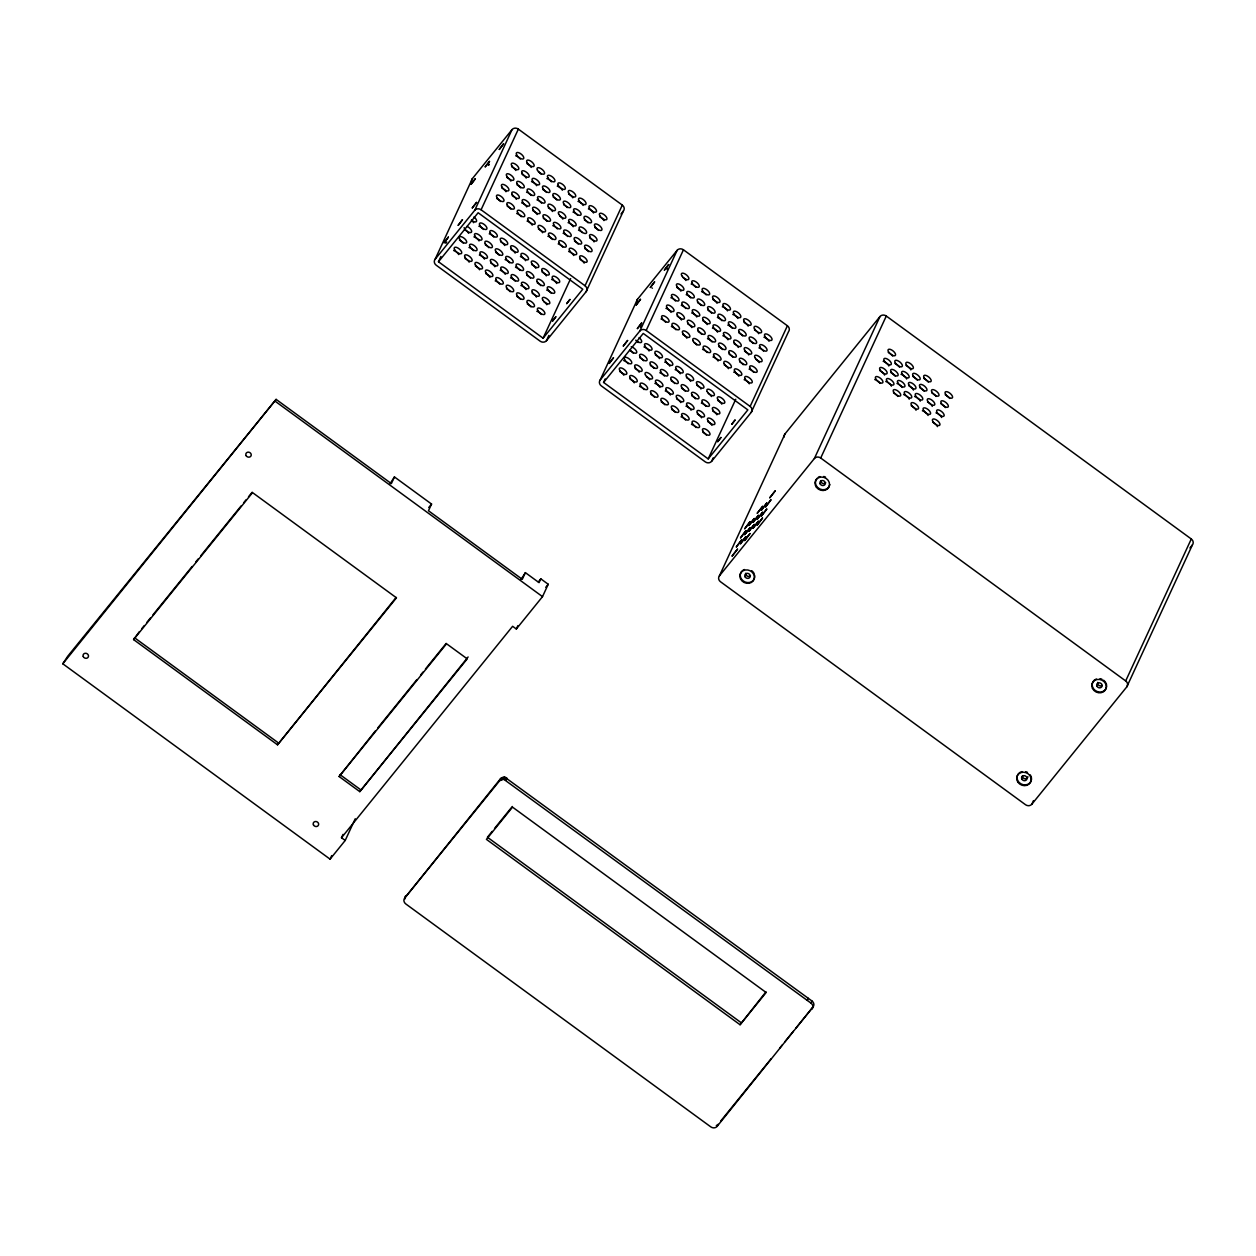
<?xml version="1.0" encoding="UTF-8"?>
<svg xmlns="http://www.w3.org/2000/svg" width="1256" height="1256" viewBox="0 0 1256 1256"><rect width="100%" height="100%" fill="white"/><g stroke="black" fill="none" stroke-linecap="round" stroke-linejoin="round"><path stroke-width="1.5" d="M62.8 663.796L67.761 656.197L276.116 399.377L391.354 483.607L394.431 476.935L431.562 504.064L428.469 510.752L522.292 579.314L525.385 572.642L539.06 582.643L540.818 578.843L548.228 584.26L542.514 596.647L516.326 629.005L512.621 626.289L341.491 837.736L345.212 840.452L330.077 859.151L62.8 663.796L276.116 399.377M133.591 639.602L252.55 492.619L396.472 597.825L277.529 744.808L133.591 639.602L139.369 631.642M435.11 259.286L472.382 178.619L512.024 129.635A4.616 4.113 24.8 0 1 518.351 129.117L622.301 205.089A4.616 4.113 24.8 0 1 623.4 211.024L586.128 291.69L546.47 340.69A4.616 4.113 24.8 0 1 540.159 341.192L436.209 265.22A4.616 4.113 24.8 0 1 435.11 259.286L474.752 210.286L512.024 129.635M438.485 261.75L478.144 212.751L582.753 289.225L543.094 338.209L438.485 261.75L440.919 256.491M474.752 210.286A4.616 4.113 24.8 0 1 481.079 209.783L518.351 129.117M390.082 483.748L394.431 476.935M277.529 744.808L396.127 597.432M339.104 776.522L446.555 643.763L467.232 658.866L359.781 791.641L339.104 776.522L375.403 730.882M543.094 338.209L570.648 278.596M546.47 340.69L548.903 335.43M586.128 291.69A4.616 4.113 24.8 0 0 585.029 285.756L622.301 205.089M359.781 791.641L468.111 656.966M330.077 859.151L331.71 855.619M341.491 837.736L343.045 834.392M345.212 840.452L355.244 818.739M600.211 379.956L637.483 299.305L677.141 250.305A4.616 4.113 24.8 0 1 683.452 249.803L787.402 325.775A4.616 4.113 24.8 0 1 788.501 331.71L751.229 412.361L711.587 461.36A4.616 4.113 24.8 0 1 705.26 461.863L601.31 385.89A4.616 4.113 24.8 0 1 600.211 379.956L639.869 330.972L677.141 250.305M603.587 382.436L643.245 333.437L747.854 409.896L708.196 458.895L603.587 382.436L605.204 378.92M521.02 579.456L525.385 572.642M639.869 330.972A4.616 4.113 24.8 0 1 646.181 330.454L683.452 249.803M516.326 629.005L517.865 625.661M404.715 898.024L500.626 778.579L504.739 777.134L811.957 1000.985A4.616 4.113 24.8 0 1 813.056 1006.92L717.129 1126.365A4.616 4.113 24.8 0 1 710.802 1126.883L405.814 903.959A4.616 4.113 24.8 0 1 404.715 898.024L499.653 780.698L503.766 779.27L810.968 1003.104A4.616 4.113 24.8 0 1 812.082 1009.039M499.653 780.698L500.626 778.579M500.453 779.96L501.427 777.825M501.458 779.458L502.431 777.323M502.588 779.222L503.562 777.087M503.766 779.27L504.739 777.134M504.928 779.599L505.901 777.464M505.964 780.196L506.906 778.045M708.196 458.895L735.749 399.267M711.587 461.36L713.204 457.859M751.229 412.361A4.616 4.113 24.8 0 0 750.13 406.426L787.402 325.775M719.421 575.845L785.016 433.885L879.969 316.559A4.616 4.113 24.8 0 1 886.296 316.041L1191.285 538.981A4.616 4.113 24.8 0 1 1192.399 544.916L1126.789 686.875L1031.851 804.201A4.616 4.113 24.8 0 1 1025.524 804.719L720.536 581.779A4.616 4.113 24.8 0 1 719.421 575.845L814.375 458.519L879.969 316.559M814.375 458.519A4.616 4.113 24.8 0 1 820.702 458.016L886.296 316.041M740.067 1024.739L766.144 992.507L512.527 807.137L486.433 839.369L740.067 1024.739L765.94 991.848M717.129 1126.365L718.118 1124.246M807.263 1000.388L808.252 998.269M810.968 1003.104L811.957 1000.985M1031.851 804.201L1033.484 800.653M1126.789 686.875A4.616 4.113 24.8 0 0 1125.69 680.94L1191.285 538.981M445.849 243.303L446.712 241.953M652.084 288.064L652.413 288.189M666.983 269.569L667.768 268.423M640.513 327.219L641.376 326.089M488.976 164.473L488.411 165.243L489.306 164.206M141.818 628.612L144.283 625.582M146.732 622.552L150.406 618.015M152.855 614.985L192.105 566.487M195.779 561.934L198.228 558.904M200.693 555.874L241.152 505.87M243.601 502.84L246.066 499.81M248.515 496.779L252.189 492.226M620.998 213.991L623.4 211.024M428.736 507.55L431.562 504.064M377.836 727.852L416.914 679.575M420.572 675.053L423.021 672.038M425.454 669.024L446.21 643.37M538.353 581.889L540.818 578.843M545.779 587.306L548.228 584.26M492.164 831.378L487.422 837.25L741.04 1022.604M494.534 828.458L512.322 806.478M720.583 1121.2L771.137 1058.73M779.772 1048.053L782.237 1045.008M784.702 1041.962L793.337 1031.302M795.802 1028.256L813.056 1006.92M1189.934 547.961L1192.399 544.916M481.079 209.783L585.029 285.756M646.181 330.454L750.13 406.426M820.702 458.016L1125.69 680.94M275.237 401.276L542.514 596.647M339.984 774.622L360.66 789.741M134.471 637.703L278.392 742.908M467.075 226.394A4.616 2.041 39 0 1 471.581 230.916A4.616 2.041 39 0 1 468.629 232.14A4.616 2.041 39 0 1 464.123 227.619M473.983 216.974A4.616 2.041 39 0 1 476.416 221.496A4.616 2.041 39 0 1 471.597 220.302M453.636 250.525A4.616 2.041 39 0 1 458.77 254.576M464.971 258.453A4.616 2.041 39 0 1 469.163 262.174M475.365 266.036A4.616 2.041 39 0 1 479.557 269.773M485.758 273.651A4.616 2.041 39 0 1 489.95 277.372M495.209 280.904A4.616 2.041 39 0 1 499.778 284.107M506.545 288.833A4.616 2.041 39 0 1 510.171 291.706M516.86 296.463A4.616 2.041 39 0 1 520.486 299.336M527.316 304.015A4.616 2.041 39 0 1 530.943 306.888M536.799 311.3A4.616 2.041 39 0 1 541.352 314.487M459.508 240.226A4.616 2.041 39 0 1 463.134 243.083M468.975 247.495A4.616 2.041 39 0 1 473.528 250.682M479.368 255.078A4.616 2.041 39 0 1 484.486 259.129M490.688 263.022A4.616 2.041 39 0 1 494.88 266.743M500.155 270.276A4.616 2.041 39 0 1 501.097 270.605M502.086 271.139A4.616 2.041 39 0 1 505.273 274.326M510.548 277.874A4.616 2.041 39 0 1 515.117 281.077M520.863 285.505A4.616 2.041 39 0 1 524.663 287.844M525.432 288.707A4.616 2.041 39 0 1 525.981 289.555M532.261 293.386A4.616 2.041 39 0 1 535.119 295.396M535.888 296.259A4.616 2.041 39 0 1 536.438 297.107M543.66 301.519A4.616 2.041 39 0 1 546.847 304.721M464.469 229.613A4.616 2.041 39 0 1 467.326 231.622M468.08 232.486A4.616 2.041 39 0 1 468.645 233.333M473.92 236.882A4.616 2.041 39 0 1 479.038 240.932M485.256 244.81A4.616 2.041 39 0 1 488.867 247.683M495.633 252.425A4.616 2.041 39 0 1 499.26 255.282M505.1 259.678A4.616 2.041 39 0 1 509.669 262.865M515.494 267.277A4.616 2.041 39 0 1 520.062 270.464M526.751 275.237A4.616 2.041 39 0 1 530.377 278.11M537.207 282.788A4.616 2.041 39 0 1 540.834 285.646M546.674 290.073A4.616 2.041 39 0 1 551.243 293.26M551.604 279.444A4.616 2.041 39 0 1 556.738 283.495M542.137 272.159A4.616 2.041 39 0 1 545.01 274.169M545.763 275.017A4.616 2.041 39 0 1 546.329 275.88M531.68 264.608A4.616 2.041 39 0 1 535.872 268.329M520.424 256.648A4.616 2.041 39 0 1 521.366 256.978M522.355 257.496A4.616 2.041 39 0 1 525.558 260.699M510.972 249.379A4.616 2.041 39 0 1 515.164 253.1M500.579 241.796A4.616 2.041 39 0 1 504.755 245.517M478.85 226.253A4.616 2.041 39 0 1 479.792 226.582M480.781 227.116A4.616 2.041 39 0 1 483.419 229.456M489.243 233.851A4.616 2.041 39 0 1 493.812 237.054M471.361 220.192A4.616 2.041 39 0 1 473.59 222.704M496.842 198.636A4.616 2.041 39 0 1 500.469 201.494M507.236 206.235A4.616 2.041 39 0 1 510.862 209.093M516.687 213.489A4.616 2.041 39 0 1 521.256 216.691M527.08 221.103A4.616 2.041 39 0 1 532.199 225.154M538.416 229.016A4.616 2.041 39 0 1 542.592 232.737M547.867 236.285A4.616 2.041 39 0 1 548.809 236.615M549.798 237.149A4.616 2.041 39 0 1 552.436 239.488M558.182 243.915A4.616 2.041 39 0 1 562.751 247.118M568.638 251.467A4.616 2.041 39 0 1 573.772 255.518M579.989 259.411A4.616 2.041 39 0 1 584.181 263.132M584.919 248.782A4.616 2.041 39 0 1 588.546 251.64M589.88 238.185A4.616 2.041 39 0 1 592.738 240.179M593.491 241.042A4.616 2.041 39 0 1 594.057 241.906M578.529 230.241A4.616 2.041 39 0 1 582.329 232.58M574.51 241.168A4.616 2.041 39 0 1 578.137 244.041M563.112 233.286A4.616 2.041 39 0 1 567.681 236.489M568.073 222.689A4.616 2.041 39 0 1 568.999 223.019M570.004 223.552A4.616 2.041 39 0 1 573.191 226.739M573.003 212.06A4.616 2.041 39 0 1 577.572 215.263M584.401 219.941A4.616 2.041 39 0 1 588.028 222.799M594.81 227.556A4.616 2.041 39 0 1 598.437 230.413M599.771 216.88A4.616 2.041 39 0 1 602.645 218.889M603.398 219.753A4.616 2.041 39 0 1 603.963 220.601M588.42 208.951A4.616 2.041 39 0 1 593.554 213.002M577.964 201.4A4.616 2.041 39 0 1 581.779 203.739M582.533 204.587A4.616 2.041 39 0 1 583.098 205.45M568.591 194.099A4.616 2.041 39 0 1 572.783 197.82M563.63 204.759A4.616 2.041 39 0 1 567.257 207.617M559.689 215.906A4.616 2.041 39 0 1 562.876 219.109M552.797 225.656A4.616 2.041 39 0 1 557.366 228.859M543.346 218.387A4.616 2.041 39 0 1 546.972 221.26M548.291 207.79A4.616 2.041 39 0 1 552.483 211.51M553.237 197.161A4.616 2.041 39 0 1 556.863 200.018M542.827 189.578A4.616 2.041 39 0 1 546.454 192.435M536.956 199.877A4.616 2.041 39 0 1 541.524 203.064M532.952 210.804A4.616 2.041 39 0 1 537.144 214.525M521.617 202.86A4.616 2.041 39 0 1 526.751 206.926M512.165 195.606A4.616 2.041 39 0 1 515.038 197.6M515.792 198.464A4.616 2.041 39 0 1 516.357 199.327M501.772 188.008A4.616 2.041 39 0 1 505.964 191.728M506.718 177.394A4.616 2.041 39 0 1 508.696 178.603M509.591 179.404A4.616 2.041 39 0 1 510.909 181.115M517.111 184.993A4.616 2.041 39 0 1 520.738 187.866M526.562 192.262A4.616 2.041 39 0 1 527.504 192.592M528.493 193.126A4.616 2.041 39 0 1 531.131 195.465M511.663 166.765A4.616 2.041 39 0 1 515.839 170.486M522.056 174.364A4.616 2.041 39 0 1 526.233 178.085M531.508 181.633A4.616 2.041 39 0 1 536.626 185.684M515.682 155.775A4.616 2.041 39 0 1 520.251 158.978M527.018 163.704A4.616 2.041 39 0 1 531.194 167.425M538.4 171.821A4.616 2.041 39 0 1 541.038 174.16M546.862 178.572A4.616 2.041 39 0 1 551.431 181.775M557.256 186.171A4.616 2.041 39 0 1 562.39 190.221M471.628 181.696A4.616 4.113 24.8 0 1 472.382 178.619M631.234 346.735A4.616 2.041 39 0 1 636.195 350.518A4.616 2.041 39 0 1 635.238 353.234A4.616 2.041 39 0 1 630.12 349.953M639.084 337.644A4.616 2.041 39 0 1 641.329 342.37A4.616 2.041 39 0 1 635.803 340.172M619.679 371.525A4.616 2.041 39 0 1 623.871 375.246M630.072 379.124A4.616 2.041 39 0 1 634.264 382.844M639.524 386.393A4.616 2.041 39 0 1 644.092 389.58M650.859 394.321A4.616 2.041 39 0 1 654.486 397.194M661.253 401.92A4.616 2.041 39 0 1 664.879 404.777M671.646 409.519A4.616 2.041 39 0 1 675.273 412.376M681.035 416.819A4.616 2.041 39 0 1 685.588 420.006M691.491 424.371A4.616 2.041 39 0 1 696.044 427.558M702.842 432.3A4.616 2.041 39 0 1 706.453 435.173M623.683 360.566A4.616 2.041 39 0 1 628.236 363.753M635.018 368.495A4.616 2.041 39 0 1 639.194 372.216M646.4 376.612A4.616 2.041 39 0 1 649.587 379.814M654.863 383.363A4.616 2.041 39 0 1 659.981 387.413M665.256 390.961A4.616 2.041 39 0 1 670.374 395.012M676.591 398.89A4.616 2.041 39 0 1 679.465 400.884M680.218 401.747A4.616 2.041 39 0 1 680.768 402.611M685.964 406.19A4.616 2.041 39 0 1 689.78 408.53M690.533 409.377A4.616 2.041 39 0 1 691.083 410.241M697.363 414.072A4.616 2.041 39 0 1 701.539 417.793M707.772 421.671A4.616 2.041 39 0 1 711.964 425.392M629.57 350.298A4.616 2.041 39 0 1 630.559 350.817M631.533 351.507A4.616 2.041 39 0 1 633.181 353.156M639.963 357.897A4.616 2.041 39 0 1 643.59 360.755M650.357 365.496A4.616 2.041 39 0 1 653.984 368.353M659.808 372.765A4.616 2.041 39 0 1 664.361 375.952M671.144 380.678A4.616 2.041 39 0 1 674.77 383.551M681.537 388.277A4.616 2.041 39 0 1 685.164 391.15M691.852 395.907A4.616 2.041 39 0 1 695.479 398.78M701.366 403.129A4.616 2.041 39 0 1 705.935 406.332M712.717 411.073A4.616 2.041 39 0 1 716.909 414.794M717.647 400.444A4.616 2.041 39 0 1 721.839 404.165M708.243 393.364A4.616 2.041 39 0 1 711.43 396.551M696.782 385.278A4.616 2.041 39 0 1 699.655 387.288M700.408 388.151A4.616 2.041 39 0 1 700.974 389.015M686.467 377.648A4.616 2.041 39 0 1 689.34 379.657M690.094 380.521A4.616 2.041 39 0 1 690.659 381.369M675.131 369.719A4.616 2.041 39 0 1 680.265 373.77M664.738 362.136A4.616 2.041 39 0 1 665.68 362.466M666.669 362.984A4.616 2.041 39 0 1 669.872 366.187M643.951 346.939A4.616 2.041 39 0 1 649.085 350.989M655.287 354.851A4.616 2.041 39 0 1 659.479 358.588M636.478 340.878A4.616 2.041 39 0 1 638.126 342.527M661.001 318.977A4.616 2.041 39 0 1 665.57 322.18M671.395 326.576A4.616 2.041 39 0 1 675.964 329.763M682.73 334.504A4.616 2.041 39 0 1 686.906 338.225M694.113 342.637A4.616 2.041 39 0 1 696.75 344.976M702.575 349.372A4.616 2.041 39 0 1 707.144 352.559M712.968 356.971A4.616 2.041 39 0 1 718.102 361.022M724.225 364.931A4.616 2.041 39 0 1 728.417 368.652M733.74 372.153A4.616 2.041 39 0 1 734.682 372.483M735.671 373.001A4.616 2.041 39 0 1 738.873 376.203M744.149 379.752A4.616 2.041 39 0 1 749.283 383.802M749.094 369.123A4.616 2.041 39 0 1 753.647 372.326M755.971 359.373A4.616 2.041 39 0 1 759.158 362.576M744.557 351.24A4.616 2.041 39 0 1 747.43 353.25M748.184 354.114A4.616 2.041 39 0 1 748.749 354.961M739.611 361.854A4.616 2.041 39 0 1 743.238 364.711M729.155 354.302A4.616 2.041 39 0 1 732.782 357.159M734.116 343.704A4.616 2.041 39 0 1 736.974 345.698M737.727 346.562A4.616 2.041 39 0 1 738.293 347.425M739.046 333.06A4.616 2.041 39 0 1 742.673 335.933M749.502 340.611A4.616 2.041 39 0 1 753.129 343.485M758.969 347.896A4.616 2.041 39 0 1 763.538 351.083M763.931 337.236A4.616 2.041 39 0 1 769.065 341.287M754.464 329.951A4.616 2.041 39 0 1 757.337 331.961M758.09 332.809A4.616 2.041 39 0 1 758.655 333.672M744.007 322.399A4.616 2.041 39 0 1 748.199 326.12M732.75 314.44A4.616 2.041 39 0 1 737.884 318.49M727.789 325.1A4.616 2.041 39 0 1 732.358 328.303M722.859 335.729A4.616 2.041 39 0 1 727.978 339.779M718.84 346.672A4.616 2.041 39 0 1 722.467 349.529M707.505 338.743A4.616 2.041 39 0 1 712.074 341.93M712.466 328.13A4.616 2.041 39 0 1 713.392 328.46M714.397 328.994A4.616 2.041 39 0 1 717.584 332.181M717.396 317.501A4.616 2.041 39 0 1 721.965 320.704M707.944 310.248A4.616 2.041 39 0 1 711.555 313.105M702.999 320.877A4.616 2.041 39 0 1 707.191 324.598M698.053 331.474A4.616 2.041 39 0 1 701.68 334.347M687.66 323.875A4.616 2.041 39 0 1 691.852 327.596M677.267 316.276A4.616 2.041 39 0 1 678.256 316.795M679.245 317.485A4.616 2.041 39 0 1 681.459 319.997M665.931 308.348A4.616 2.041 39 0 1 671.065 312.399M670.877 297.751A4.616 2.041 39 0 1 671.819 298.08M672.808 298.598A4.616 2.041 39 0 1 675.445 300.938M681.27 305.349A4.616 2.041 39 0 1 685.839 308.536M691.663 312.948A4.616 2.041 39 0 1 696.797 316.999M676.764 287.451A4.616 2.041 39 0 1 680.94 291.172M686.216 294.72A4.616 2.041 39 0 1 690.769 297.908M697.551 302.649A4.616 2.041 39 0 1 701.178 305.506M682.715 277.309A4.616 2.041 39 0 1 685.902 280.512M691.177 284.044A4.616 2.041 39 0 1 692.119 284.374M693.108 284.908A4.616 2.041 39 0 1 695.745 287.247M701.57 291.643A4.616 2.041 39 0 1 706.139 294.846M712.906 299.587A4.616 2.041 39 0 1 717.082 303.308M722.357 306.841A4.616 2.041 39 0 1 723.299 307.171M724.288 307.704A4.616 2.041 39 0 1 726.172 309.18M726.926 310.044A4.616 2.041 39 0 1 727.491 310.891M636.729 302.366A4.616 4.113 24.8 0 1 637.483 299.305M784.262 436.962A4.616 4.113 24.8 0 1 785.016 433.885M912.908 376.565A4.616 2.041 39 0 1 917.257 380.144M906.11 365.496A4.616 2.041 39 0 1 910.851 369.908M888.29 352.481A4.616 2.041 39 0 1 892.623 356.045M883.172 361.32A4.616 2.041 39 0 1 888.824 365.983M895.088 363.549A4.616 2.041 39 0 1 899.437 367.113M945.313 394.902A4.616 2.041 39 0 1 949.646 398.466M923.929 378.527A4.616 2.041 39 0 1 928.263 382.107M919.722 387.633A4.616 2.041 39 0 1 924.055 391.213M931.732 392.861A4.616 2.041 39 0 1 936.081 396.441M941.089 404.008A4.616 2.041 39 0 1 945.438 407.588M927.525 401.983A4.616 2.041 39 0 1 932.282 406.379M908.7 385.671A4.616 2.041 39 0 1 913.457 390.082M900.992 374.351A4.616 2.041 39 0 1 906.644 379.014M890.881 372.655A4.616 2.041 39 0 1 895.23 376.235M935.971 412.847A4.616 2.041 39 0 1 941.639 417.51M932.674 422.22A4.616 2.041 39 0 1 937.431 426.632M922.406 410.822A4.616 2.041 39 0 1 928.074 415.485M914.603 396.488A4.616 2.041 39 0 1 920.255 401.151M896.957 383.488A4.616 2.041 39 0 1 902.138 387.476M879.875 370.693A4.616 2.041 39 0 1 884.617 375.089M885.763 381.494A4.616 2.041 39 0 1 891.415 386.157M874.757 379.548A4.616 2.041 39 0 1 880.001 383.378M893.471 392.83A4.616 2.041 39 0 1 897.82 396.409M903.582 394.525A4.616 2.041 39 0 1 909.234 399.188M911.291 405.861A4.616 2.041 39 0 1 916.048 410.257M825.742 482.759A2.779 2.465 24.8 0 1 820.796 480.687M750.429 575.798A2.779 2.465 24.8 0 1 745.719 573.27M1102.046 685.509A2.779 2.465 24.8 0 1 1097.744 682.369M1027.879 776.71A2.779 2.465 24.8 0 1 1024.927 778.767A2.779 2.465 24.8 0 1 1022.463 775.831M1103.584 680.187A7.395 6.594 24.8 0 1 1104.542 690.517A7.395 6.594 24.8 0 1 1093.458 688.696A7.395 6.594 24.8 0 1 1096.362 678.994M1100.068 678.695A7.395 6.594 24.8 0 1 1101.905 679.229M1030.328 774.921A7.395 6.594 24.8 0 1 1027.785 784.341A7.395 6.594 24.8 0 1 1017.643 780.353A7.395 6.594 24.8 0 1 1021.944 771.624M1025.697 771.702A7.395 6.594 24.8 0 1 1027.502 772.409M754.652 575.295A7.395 6.594 24.8 0 1 749.377 582.501A7.395 6.594 24.8 0 1 740.679 577.603A7.395 6.594 24.8 0 1 744.447 569.533M751.685 570.711A7.395 6.594 24.8 0 1 754.087 573.568M829.808 484.596A7.395 6.594 24.8 0 1 819.76 488.961A7.395 6.594 24.8 0 1 816.95 478.41M818.3 477.296A7.395 6.594 24.8 0 1 819.964 476.574M823.685 476.479A7.395 6.594 24.8 0 1 825.506 477.107M717.317 1124.984A4.616 4.113 24.8 0 1 716.312 1125.486M404.934 898.966A4.616 4.113 24.8 0 1 405.688 895.889M458.205 225.295L462.444 219.721L458.205 225.295M623.306 345.981L627.592 340.502L623.306 345.981M444.122 242.706L448.361 237.133L444.122 242.706M471.126 184.239L475.365 178.682L471.126 184.239M472.287 207.884L476.574 202.42L472.287 207.884M499.291 149.433L503.546 143.859L499.291 149.433M552.624 320.986L555.811 316.81L552.624 320.986M566.707 303.575L569.926 299.478L566.707 303.575M609.223 363.377L613.462 357.803L609.223 363.377M636.227 304.925L640.481 299.352L636.227 304.925M637.389 328.57L641.643 322.996L637.389 328.57M664.408 270.103L668.647 264.545L664.408 270.103M717.726 441.657L720.913 437.481L717.726 441.657M731.808 424.261L734.995 420.085L731.808 424.261M732.138 556L737.492 549.186L732.138 556M736.361 546.894L741.652 539.939L736.361 546.894M740.569 537.788L745.876 530.817L740.569 537.788M744.777 528.682L750.083 521.711L744.777 528.682M740.506 543.722L745.813 536.752L740.506 543.722M744.714 534.601L750.067 527.771L744.714 534.601M748.921 525.495L754.228 518.54L748.921 525.495M744.667 540.535L749.973 533.565L744.667 540.535M753.082 522.308L758.389 515.352L753.082 522.308M757.29 513.202L762.643 506.372L757.29 513.202M753.035 528.242L758.341 521.287L753.035 528.242M757.242 519.136L762.596 512.307L757.242 519.136M761.45 510.03L766.757 503.059L761.45 510.03M757.18 525.055L762.486 518.1L757.18 525.055M761.403 515.949L766.757 509.12L761.403 515.949M765.611 506.843L770.917 499.872L765.611 506.843M769.818 497.737L775.172 490.908L769.818 497.737M485.224 166.797L489.495 161.396L485.224 166.797M650.341 287.467L654.564 281.941L650.341 287.467M748.921 531.319L754.212 524.474L748.921 531.319M83.257 656.574A2.779 2.465 24.8 0 0 87.936 657.5A2.779 2.465 24.8 0 0 86.115 653.324A2.779 2.465 24.8 0 0 83.257 656.574M246.207 455.787A2.779 2.465 24.8 0 0 250.917 456.069A2.779 2.465 24.8 0 0 248.484 452.144A2.779 2.465 24.8 0 0 246.207 455.787M313.451 824.894A2.779 2.465 24.8 0 0 318.161 825.647A2.779 2.465 24.8 0 0 316.167 821.534A2.779 2.465 24.8 0 0 313.451 824.894M506.027 258.799A4.616 2.041 39 0 0 512.621 262.849A4.616 2.041 39 0 0 509.638 257.307A4.616 2.041 39 0 0 506.027 258.799M516.42 266.398A4.616 2.041 39 0 0 523.014 270.448A4.616 2.041 39 0 0 520.031 264.906A4.616 2.041 39 0 0 516.42 266.398M526.735 274.028A4.616 2.041 39 0 0 533.329 278.078A4.616 2.041 39 0 0 530.346 272.536A4.616 2.041 39 0 0 526.735 274.028M495.633 251.216A4.616 2.041 39 0 0 502.227 255.266A4.616 2.041 39 0 0 499.244 249.724A4.616 2.041 39 0 0 495.633 251.216M485.24 243.601A4.616 2.041 39 0 0 491.834 247.652A4.616 2.041 39 0 0 488.851 242.11A4.616 2.041 39 0 0 485.24 243.601M474.846 236.018A4.616 2.041 39 0 0 481.44 240.053A4.616 2.041 39 0 0 478.458 234.511A4.616 2.041 39 0 0 474.846 236.018M537.191 281.579A4.616 2.041 39 0 0 543.785 285.63A4.616 2.041 39 0 0 540.802 280.088A4.616 2.041 39 0 0 537.191 281.579M547.6 289.194A4.616 2.041 39 0 0 554.194 293.245A4.616 2.041 39 0 0 551.211 287.702A4.616 2.041 39 0 0 547.6 289.194M510.957 248.17A4.616 2.041 39 0 0 517.55 252.221A4.616 2.041 39 0 0 514.583 246.678A4.616 2.041 39 0 0 510.957 248.17M521.35 255.769A4.616 2.041 39 0 0 527.96 259.819A4.616 2.041 39 0 0 524.977 254.277A4.616 2.041 39 0 0 521.35 255.769M531.665 263.399A4.616 2.041 39 0 0 538.275 267.45A4.616 2.041 39 0 0 535.292 261.907A4.616 2.041 39 0 0 531.665 263.399M500.563 240.587A4.616 2.041 39 0 0 507.157 244.637A4.616 2.041 39 0 0 504.174 239.095A4.616 2.041 39 0 0 500.563 240.587M490.17 232.972A4.616 2.041 39 0 0 496.764 237.023A4.616 2.041 39 0 0 493.781 231.481A4.616 2.041 39 0 0 490.17 232.972M479.776 225.374A4.616 2.041 39 0 0 486.37 229.424A4.616 2.041 39 0 0 483.387 223.882A4.616 2.041 39 0 0 479.776 225.374M542.121 270.951A4.616 2.041 39 0 0 548.731 275.001A4.616 2.041 39 0 0 545.748 269.459A4.616 2.041 39 0 0 542.121 270.951M552.546 278.565A4.616 2.041 39 0 0 559.14 282.616A4.616 2.041 39 0 0 556.157 277.074A4.616 2.041 39 0 0 552.546 278.565M496.136 280.041A4.616 2.041 39 0 0 502.745 284.076A4.616 2.041 39 0 0 499.762 278.534A4.616 2.041 39 0 0 496.136 280.041M506.545 287.624A4.616 2.041 39 0 0 513.139 291.675A4.616 2.041 39 0 0 510.156 286.132A4.616 2.041 39 0 0 506.545 287.624M516.86 295.27A4.616 2.041 39 0 0 523.454 299.321A4.616 2.041 39 0 0 520.471 293.778A4.616 2.041 39 0 0 516.86 295.27M485.742 272.442A4.616 2.041 39 0 0 492.336 276.493A4.616 2.041 39 0 0 489.353 270.951A4.616 2.041 39 0 0 485.742 272.442M475.349 264.843A4.616 2.041 39 0 0 481.959 268.894A4.616 2.041 39 0 0 478.976 263.352A4.616 2.041 39 0 0 475.349 264.843M464.955 257.245A4.616 2.041 39 0 0 471.55 261.295A4.616 2.041 39 0 0 468.582 255.753A4.616 2.041 39 0 0 464.955 257.245M454.562 249.646A4.616 2.041 39 0 0 461.156 253.696A4.616 2.041 39 0 0 458.173 248.154A4.616 2.041 39 0 0 454.562 249.646M527.316 302.806A4.616 2.041 39 0 0 533.91 306.856A4.616 2.041 39 0 0 530.927 301.314A4.616 2.041 39 0 0 527.316 302.806M537.725 310.42A4.616 2.041 39 0 0 544.319 314.471A4.616 2.041 39 0 0 541.336 308.929A4.616 2.041 39 0 0 537.725 310.42M501.081 269.396A4.616 2.041 39 0 0 507.675 273.447A4.616 2.041 39 0 0 504.692 267.905A4.616 2.041 39 0 0 501.081 269.396M511.475 276.995A4.616 2.041 39 0 0 518.069 281.046A4.616 2.041 39 0 0 515.086 275.504A4.616 2.041 39 0 0 511.475 276.995M521.79 284.641A4.616 2.041 39 0 0 528.384 288.692A4.616 2.041 39 0 0 525.4 283.149A4.616 2.041 39 0 0 521.79 284.641M490.688 261.813A4.616 2.041 39 0 0 497.282 265.864A4.616 2.041 39 0 0 494.299 260.322A4.616 2.041 39 0 0 490.688 261.813M480.294 254.214A4.616 2.041 39 0 0 486.888 258.265A4.616 2.041 39 0 0 483.905 252.723A4.616 2.041 39 0 0 480.294 254.214M469.901 246.616A4.616 2.041 39 0 0 476.495 250.666A4.616 2.041 39 0 0 473.512 245.124A4.616 2.041 39 0 0 469.901 246.616M459.508 239.017A4.616 2.041 39 0 0 466.102 243.067A4.616 2.041 39 0 0 463.119 237.525A4.616 2.041 39 0 0 459.508 239.017M532.246 292.177A4.616 2.041 39 0 0 538.84 296.228A4.616 2.041 39 0 0 535.857 290.686A4.616 2.041 39 0 0 532.246 292.177M542.655 299.791A4.616 2.041 39 0 0 549.249 303.842A4.616 2.041 39 0 0 546.266 298.3A4.616 2.041 39 0 0 542.655 299.791M548.291 206.581A4.616 2.041 39 0 0 554.885 210.631A4.616 2.041 39 0 0 551.902 205.089A4.616 2.041 39 0 0 548.291 206.581M558.685 214.179A4.616 2.041 39 0 0 565.279 218.23A4.616 2.041 39 0 0 562.295 212.688A4.616 2.041 39 0 0 558.685 214.179M568.999 221.81A4.616 2.041 39 0 0 575.593 225.86A4.616 2.041 39 0 0 572.61 220.318A4.616 2.041 39 0 0 568.999 221.81M537.882 198.998A4.616 2.041 39 0 0 544.476 203.048A4.616 2.041 39 0 0 541.493 197.506A4.616 2.041 39 0 0 537.882 198.998M527.489 191.383A4.616 2.041 39 0 0 534.098 195.434A4.616 2.041 39 0 0 531.115 189.892A4.616 2.041 39 0 0 527.489 191.383M517.095 183.8A4.616 2.041 39 0 0 523.705 187.835A4.616 2.041 39 0 0 520.722 182.293A4.616 2.041 39 0 0 517.095 183.8M506.702 176.201A4.616 2.041 39 0 0 513.296 180.252A4.616 2.041 39 0 0 510.329 174.694A4.616 2.041 39 0 0 506.702 176.201M579.456 229.361A4.616 2.041 39 0 0 586.05 233.412A4.616 2.041 39 0 0 583.067 227.87A4.616 2.041 39 0 0 579.456 229.361M589.865 236.976A4.616 2.041 39 0 0 596.459 241.026A4.616 2.041 39 0 0 593.476 235.484A4.616 2.041 39 0 0 589.865 236.976M553.221 195.952A4.616 2.041 39 0 0 559.815 200.002A4.616 2.041 39 0 0 556.832 194.46A4.616 2.041 39 0 0 553.221 195.952M563.614 203.551A4.616 2.041 39 0 0 570.208 207.601A4.616 2.041 39 0 0 567.225 202.059A4.616 2.041 39 0 0 563.614 203.551M573.929 211.181A4.616 2.041 39 0 0 580.523 215.231A4.616 2.041 39 0 0 577.54 209.689A4.616 2.041 39 0 0 573.929 211.181M542.827 188.369A4.616 2.041 39 0 0 549.422 192.419A4.616 2.041 39 0 0 546.439 186.877A4.616 2.041 39 0 0 542.827 188.369M532.434 180.754A4.616 2.041 39 0 0 539.028 184.805A4.616 2.041 39 0 0 536.045 179.263A4.616 2.041 39 0 0 532.434 180.754M522.041 173.155A4.616 2.041 39 0 0 528.635 177.206A4.616 2.041 39 0 0 525.652 171.664A4.616 2.041 39 0 0 522.041 173.155M511.647 165.572A4.616 2.041 39 0 0 518.241 169.607A4.616 2.041 39 0 0 515.258 164.065A4.616 2.041 39 0 0 511.647 165.572M584.385 218.732A4.616 2.041 39 0 0 590.979 222.783A4.616 2.041 39 0 0 587.996 217.241A4.616 2.041 39 0 0 584.385 218.732M594.795 226.347A4.616 2.041 39 0 0 601.389 230.398A4.616 2.041 39 0 0 598.405 224.855A4.616 2.041 39 0 0 594.795 226.347M538.4 227.823A4.616 2.041 39 0 0 544.994 231.858A4.616 2.041 39 0 0 542.011 226.316A4.616 2.041 39 0 0 538.4 227.823M548.793 235.406A4.616 2.041 39 0 0 555.388 239.456A4.616 2.041 39 0 0 552.405 233.914A4.616 2.041 39 0 0 548.793 235.406M559.108 243.052A4.616 2.041 39 0 0 565.702 247.102A4.616 2.041 39 0 0 562.719 241.56A4.616 2.041 39 0 0 559.108 243.052M528.007 220.224A4.616 2.041 39 0 0 534.601 224.274A4.616 2.041 39 0 0 531.618 218.732A4.616 2.041 39 0 0 528.007 220.224M517.613 212.625A4.616 2.041 39 0 0 524.207 216.676A4.616 2.041 39 0 0 521.224 211.134A4.616 2.041 39 0 0 517.613 212.625M507.22 205.026A4.616 2.041 39 0 0 513.814 209.077A4.616 2.041 39 0 0 510.831 203.535A4.616 2.041 39 0 0 507.22 205.026M496.827 197.428A4.616 2.041 39 0 0 503.421 201.478A4.616 2.041 39 0 0 500.438 195.936A4.616 2.041 39 0 0 496.827 197.428M569.565 250.588A4.616 2.041 39 0 0 576.159 254.638A4.616 2.041 39 0 0 573.176 249.096A4.616 2.041 39 0 0 569.565 250.588M579.974 258.202A4.616 2.041 39 0 0 586.568 262.253A4.616 2.041 39 0 0 583.585 256.711A4.616 2.041 39 0 0 579.974 258.202M543.33 217.194A4.616 2.041 39 0 0 549.94 221.229A4.616 2.041 39 0 0 546.957 215.687A4.616 2.041 39 0 0 543.33 217.194M553.723 224.777A4.616 2.041 39 0 0 560.333 228.828A4.616 2.041 39 0 0 557.35 223.285A4.616 2.041 39 0 0 553.723 224.777M564.038 232.423A4.616 2.041 39 0 0 570.648 236.473A4.616 2.041 39 0 0 567.665 230.931A4.616 2.041 39 0 0 564.038 232.423M532.937 209.595A4.616 2.041 39 0 0 539.53 213.646A4.616 2.041 39 0 0 536.548 208.104A4.616 2.041 39 0 0 532.937 209.595M522.543 201.996A4.616 2.041 39 0 0 529.137 206.047A4.616 2.041 39 0 0 526.17 200.505A4.616 2.041 39 0 0 522.543 201.996M512.15 194.397A4.616 2.041 39 0 0 518.744 198.448A4.616 2.041 39 0 0 515.761 192.906A4.616 2.041 39 0 0 512.15 194.397M501.756 186.799A4.616 2.041 39 0 0 508.35 190.849A4.616 2.041 39 0 0 505.367 185.307A4.616 2.041 39 0 0 501.756 186.799M574.494 239.959A4.616 2.041 39 0 0 581.104 244.009A4.616 2.041 39 0 0 578.121 238.467A4.616 2.041 39 0 0 574.494 239.959M584.919 247.573A4.616 2.041 39 0 0 591.513 251.624A4.616 2.041 39 0 0 588.53 246.082A4.616 2.041 39 0 0 584.919 247.573M558.182 185.291A4.616 2.041 39 0 0 564.776 189.342A4.616 2.041 39 0 0 561.793 183.8A4.616 2.041 39 0 0 558.182 185.291M568.576 192.89A4.616 2.041 39 0 0 575.17 196.941A4.616 2.041 39 0 0 572.187 191.399A4.616 2.041 39 0 0 568.576 192.89M578.89 200.52A4.616 2.041 39 0 0 585.484 204.571A4.616 2.041 39 0 0 582.501 199.029A4.616 2.041 39 0 0 578.89 200.52M547.789 177.708A4.616 2.041 39 0 0 554.383 181.743A4.616 2.041 39 0 0 551.4 176.201A4.616 2.041 39 0 0 547.789 177.708M537.395 170.094A4.616 2.041 39 0 0 543.989 174.144A4.616 2.041 39 0 0 541.006 168.602A4.616 2.041 39 0 0 537.395 170.094M527.002 162.495A4.616 2.041 39 0 0 533.596 166.546A4.616 2.041 39 0 0 530.613 161.004A4.616 2.041 39 0 0 527.002 162.495M516.609 154.896A4.616 2.041 39 0 0 523.202 158.947A4.616 2.041 39 0 0 520.22 153.405A4.616 2.041 39 0 0 516.609 154.896M589.347 208.072A4.616 2.041 39 0 0 595.941 212.123A4.616 2.041 39 0 0 592.958 206.581A4.616 2.041 39 0 0 589.347 208.072M599.756 215.687A4.616 2.041 39 0 0 606.365 219.721A4.616 2.041 39 0 0 603.382 214.179A4.616 2.041 39 0 0 599.756 215.687M671.128 379.485A4.616 2.041 39 0 0 677.722 383.52A4.616 2.041 39 0 0 674.739 377.978A4.616 2.041 39 0 0 671.128 379.485M681.521 387.084A4.616 2.041 39 0 0 688.115 391.118A4.616 2.041 39 0 0 685.132 385.576A4.616 2.041 39 0 0 681.521 387.084M691.836 394.714A4.616 2.041 39 0 0 698.43 398.764A4.616 2.041 39 0 0 695.447 393.222A4.616 2.041 39 0 0 691.836 394.714M660.735 371.886A4.616 2.041 39 0 0 667.329 375.937A4.616 2.041 39 0 0 664.346 370.394A4.616 2.041 39 0 0 660.735 371.886M650.341 364.287A4.616 2.041 39 0 0 656.935 368.338A4.616 2.041 39 0 0 653.952 362.796A4.616 2.041 39 0 0 650.341 364.287M639.948 356.688A4.616 2.041 39 0 0 646.542 360.739A4.616 2.041 39 0 0 643.559 355.197A4.616 2.041 39 0 0 639.948 356.688M702.292 402.265A4.616 2.041 39 0 0 708.886 406.3A4.616 2.041 39 0 0 705.903 400.758A4.616 2.041 39 0 0 702.292 402.265M712.702 409.864A4.616 2.041 39 0 0 719.295 413.915A4.616 2.041 39 0 0 716.312 408.373A4.616 2.041 39 0 0 712.702 409.864M676.058 368.856A4.616 2.041 39 0 0 682.667 372.891A4.616 2.041 39 0 0 679.684 367.349A4.616 2.041 39 0 0 676.058 368.856M686.451 376.439A4.616 2.041 39 0 0 693.061 380.49A4.616 2.041 39 0 0 690.078 374.947A4.616 2.041 39 0 0 686.451 376.439M696.766 384.085A4.616 2.041 39 0 0 703.376 388.135A4.616 2.041 39 0 0 700.393 382.593A4.616 2.041 39 0 0 696.766 384.085M665.664 361.257A4.616 2.041 39 0 0 672.258 365.308A4.616 2.041 39 0 0 669.275 359.766A4.616 2.041 39 0 0 665.664 361.257M655.271 353.658A4.616 2.041 39 0 0 661.865 357.709A4.616 2.041 39 0 0 658.898 352.167A4.616 2.041 39 0 0 655.271 353.658M644.878 346.059A4.616 2.041 39 0 0 651.471 350.11A4.616 2.041 39 0 0 648.489 344.568A4.616 2.041 39 0 0 644.878 346.059M707.222 391.621A4.616 2.041 39 0 0 713.832 395.671A4.616 2.041 39 0 0 710.849 390.129A4.616 2.041 39 0 0 707.222 391.621M717.647 399.235A4.616 2.041 39 0 0 724.241 403.286A4.616 2.041 39 0 0 721.258 397.744A4.616 2.041 39 0 0 717.647 399.235M661.253 400.711A4.616 2.041 39 0 0 667.847 404.762A4.616 2.041 39 0 0 664.864 399.22A4.616 2.041 39 0 0 661.253 400.711M671.646 408.31A4.616 2.041 39 0 0 678.24 412.361A4.616 2.041 39 0 0 675.257 406.818A4.616 2.041 39 0 0 671.646 408.31M681.961 415.94A4.616 2.041 39 0 0 688.555 419.991A4.616 2.041 39 0 0 685.572 414.449A4.616 2.041 39 0 0 681.961 415.94M650.844 393.128A4.616 2.041 39 0 0 657.438 397.163A4.616 2.041 39 0 0 654.455 391.621A4.616 2.041 39 0 0 650.844 393.128M640.45 385.514A4.616 2.041 39 0 0 647.06 389.564A4.616 2.041 39 0 0 644.077 384.022A4.616 2.041 39 0 0 640.45 385.514M630.057 377.915A4.616 2.041 39 0 0 636.666 381.965A4.616 2.041 39 0 0 633.683 376.423A4.616 2.041 39 0 0 630.057 377.915M619.663 370.316A4.616 2.041 39 0 0 626.273 374.366A4.616 2.041 39 0 0 623.29 368.824A4.616 2.041 39 0 0 619.663 370.316M692.417 423.492A4.616 2.041 39 0 0 699.011 427.542A4.616 2.041 39 0 0 696.028 422A4.616 2.041 39 0 0 692.417 423.492M702.826 431.106A4.616 2.041 39 0 0 709.42 435.141A4.616 2.041 39 0 0 706.437 429.599A4.616 2.041 39 0 0 702.826 431.106M666.182 390.082A4.616 2.041 39 0 0 672.776 394.133A4.616 2.041 39 0 0 669.793 388.591A4.616 2.041 39 0 0 666.182 390.082M676.576 397.681A4.616 2.041 39 0 0 683.17 401.732A4.616 2.041 39 0 0 680.187 396.19A4.616 2.041 39 0 0 676.576 397.681M686.891 405.311A4.616 2.041 39 0 0 693.485 409.362A4.616 2.041 39 0 0 690.502 403.82A4.616 2.041 39 0 0 686.891 405.311M655.789 382.483A4.616 2.041 39 0 0 662.383 386.534A4.616 2.041 39 0 0 659.4 380.992A4.616 2.041 39 0 0 655.789 382.483M645.396 374.885A4.616 2.041 39 0 0 651.99 378.935A4.616 2.041 39 0 0 649.007 373.393A4.616 2.041 39 0 0 645.396 374.885M635.002 367.286A4.616 2.041 39 0 0 641.596 371.336A4.616 2.041 39 0 0 638.613 365.794A4.616 2.041 39 0 0 635.002 367.286M624.609 359.687A4.616 2.041 39 0 0 631.203 363.738A4.616 2.041 39 0 0 628.22 358.196A4.616 2.041 39 0 0 624.609 359.687M697.347 412.863A4.616 2.041 39 0 0 703.941 416.914A4.616 2.041 39 0 0 700.958 411.371A4.616 2.041 39 0 0 697.347 412.863M707.756 420.462A4.616 2.041 39 0 0 714.35 424.512A4.616 2.041 39 0 0 711.367 418.97A4.616 2.041 39 0 0 707.756 420.462M713.392 327.267A4.616 2.041 39 0 0 719.986 331.301A4.616 2.041 39 0 0 717.003 325.759A4.616 2.041 39 0 0 713.392 327.267M723.786 334.865A4.616 2.041 39 0 0 730.38 338.9A4.616 2.041 39 0 0 727.397 333.358A4.616 2.041 39 0 0 723.786 334.865M734.101 342.496A4.616 2.041 39 0 0 740.695 346.546A4.616 2.041 39 0 0 737.712 341.004A4.616 2.041 39 0 0 734.101 342.496M702.983 319.668A4.616 2.041 39 0 0 709.577 323.718A4.616 2.041 39 0 0 706.61 318.176A4.616 2.041 39 0 0 702.983 319.668M692.606 312.069A4.616 2.041 39 0 0 699.2 316.12A4.616 2.041 39 0 0 696.216 310.577A4.616 2.041 39 0 0 692.606 312.069M682.196 304.47A4.616 2.041 39 0 0 688.806 308.521A4.616 2.041 39 0 0 685.823 302.979A4.616 2.041 39 0 0 682.196 304.47M671.803 296.871A4.616 2.041 39 0 0 678.413 300.922A4.616 2.041 39 0 0 675.43 295.38A4.616 2.041 39 0 0 671.803 296.871M744.557 350.047A4.616 2.041 39 0 0 751.151 354.082A4.616 2.041 39 0 0 748.168 348.54A4.616 2.041 39 0 0 744.557 350.047M754.966 357.646A4.616 2.041 39 0 0 761.56 361.697A4.616 2.041 39 0 0 758.577 356.154A4.616 2.041 39 0 0 754.966 357.646M718.322 316.638A4.616 2.041 39 0 0 724.916 320.673A4.616 2.041 39 0 0 721.933 315.13A4.616 2.041 39 0 0 718.322 316.638M728.716 324.221A4.616 2.041 39 0 0 735.31 328.271A4.616 2.041 39 0 0 732.327 322.729A4.616 2.041 39 0 0 728.716 324.221M739.03 331.867A4.616 2.041 39 0 0 745.624 335.917A4.616 2.041 39 0 0 742.641 330.375A4.616 2.041 39 0 0 739.03 331.867M707.929 309.039A4.616 2.041 39 0 0 714.523 313.089A4.616 2.041 39 0 0 711.54 307.547A4.616 2.041 39 0 0 707.929 309.039M697.535 301.44A4.616 2.041 39 0 0 704.129 305.491A4.616 2.041 39 0 0 701.146 299.949A4.616 2.041 39 0 0 697.535 301.44M687.142 293.841A4.616 2.041 39 0 0 693.736 297.892A4.616 2.041 39 0 0 690.753 292.35A4.616 2.041 39 0 0 687.142 293.841M676.749 286.242A4.616 2.041 39 0 0 683.342 290.293A4.616 2.041 39 0 0 680.36 284.751A4.616 2.041 39 0 0 676.749 286.242M749.487 339.418A4.616 2.041 39 0 0 756.081 343.453A4.616 2.041 39 0 0 753.098 337.911A4.616 2.041 39 0 0 749.487 339.418M759.896 347.017A4.616 2.041 39 0 0 766.49 351.068A4.616 2.041 39 0 0 763.507 345.526A4.616 2.041 39 0 0 759.896 347.017M703.501 348.493A4.616 2.041 39 0 0 710.095 352.544A4.616 2.041 39 0 0 707.112 347.001A4.616 2.041 39 0 0 703.501 348.493M713.895 356.092A4.616 2.041 39 0 0 720.489 360.142A4.616 2.041 39 0 0 717.506 354.6A4.616 2.041 39 0 0 713.895 356.092M724.21 363.722A4.616 2.041 39 0 0 730.804 367.773A4.616 2.041 39 0 0 727.821 362.23A4.616 2.041 39 0 0 724.21 363.722M693.108 340.91A4.616 2.041 39 0 0 699.702 344.945A4.616 2.041 39 0 0 696.719 339.403A4.616 2.041 39 0 0 693.108 340.91M682.715 333.295A4.616 2.041 39 0 0 689.309 337.346A4.616 2.041 39 0 0 686.326 331.804A4.616 2.041 39 0 0 682.715 333.295M672.321 325.697A4.616 2.041 39 0 0 678.915 329.747A4.616 2.041 39 0 0 675.932 324.205A4.616 2.041 39 0 0 672.321 325.697M661.928 318.098A4.616 2.041 39 0 0 668.522 322.148A4.616 2.041 39 0 0 665.539 316.606A4.616 2.041 39 0 0 661.928 318.098M734.666 371.274A4.616 2.041 39 0 0 741.26 375.324A4.616 2.041 39 0 0 738.277 369.782A4.616 2.041 39 0 0 734.666 371.274M745.075 378.888A4.616 2.041 39 0 0 751.685 382.923A4.616 2.041 39 0 0 748.702 377.381A4.616 2.041 39 0 0 745.075 378.888M708.431 337.864A4.616 2.041 39 0 0 715.041 341.915A4.616 2.041 39 0 0 712.058 336.373A4.616 2.041 39 0 0 708.431 337.864M718.84 345.463A4.616 2.041 39 0 0 725.434 349.513A4.616 2.041 39 0 0 722.451 343.971A4.616 2.041 39 0 0 718.84 345.463M729.155 353.093A4.616 2.041 39 0 0 735.749 357.144A4.616 2.041 39 0 0 732.766 351.601A4.616 2.041 39 0 0 729.155 353.093M698.038 330.265A4.616 2.041 39 0 0 704.632 334.316A4.616 2.041 39 0 0 701.649 328.774A4.616 2.041 39 0 0 698.038 330.265M687.644 322.666A4.616 2.041 39 0 0 694.254 326.717A4.616 2.041 39 0 0 691.271 321.175A4.616 2.041 39 0 0 687.644 322.666M677.251 315.068A4.616 2.041 39 0 0 683.861 319.118A4.616 2.041 39 0 0 680.878 313.576A4.616 2.041 39 0 0 677.251 315.068M666.858 307.469A4.616 2.041 39 0 0 673.452 311.519A4.616 2.041 39 0 0 670.484 305.977A4.616 2.041 39 0 0 666.858 307.469M739.611 360.645A4.616 2.041 39 0 0 746.205 364.695A4.616 2.041 39 0 0 743.222 359.153A4.616 2.041 39 0 0 739.611 360.645M750.02 368.259A4.616 2.041 39 0 0 756.614 372.294A4.616 2.041 39 0 0 753.631 366.752A4.616 2.041 39 0 0 750.02 368.259M723.283 305.962A4.616 2.041 39 0 0 729.877 310.012A4.616 2.041 39 0 0 726.894 304.47A4.616 2.041 39 0 0 723.283 305.962M733.677 313.56A4.616 2.041 39 0 0 740.271 317.611A4.616 2.041 39 0 0 737.288 312.069A4.616 2.041 39 0 0 733.677 313.56M743.992 321.206A4.616 2.041 39 0 0 750.586 325.241A4.616 2.041 39 0 0 747.618 319.699A4.616 2.041 39 0 0 743.992 321.206M712.89 298.379A4.616 2.041 39 0 0 719.484 302.429A4.616 2.041 39 0 0 716.501 296.887A4.616 2.041 39 0 0 712.89 298.379M702.496 290.78A4.616 2.041 39 0 0 709.091 294.815A4.616 2.041 39 0 0 706.108 289.273A4.616 2.041 39 0 0 702.496 290.78M692.103 283.181A4.616 2.041 39 0 0 698.697 287.231A4.616 2.041 39 0 0 695.714 281.689A4.616 2.041 39 0 0 692.103 283.181M681.71 275.582A4.616 2.041 39 0 0 688.304 279.633A4.616 2.041 39 0 0 685.321 274.091A4.616 2.041 39 0 0 681.71 275.582M754.448 328.742A4.616 2.041 39 0 0 761.042 332.793A4.616 2.041 39 0 0 758.075 327.251A4.616 2.041 39 0 0 754.448 328.742M764.857 336.357A4.616 2.041 39 0 0 771.467 340.407A4.616 2.041 39 0 0 768.484 334.865A4.616 2.041 39 0 0 764.857 336.357M875.903 379.265A4.616 2.041 39 0 0 882.513 382.954A4.616 2.041 39 0 0 879.043 377.302A4.616 2.041 39 0 0 875.903 379.265M880.126 370.159A4.616 2.041 39 0 0 886.72 373.848A4.616 2.041 39 0 0 883.251 368.196A4.616 2.041 39 0 0 880.126 370.159M884.334 361.037A4.616 2.041 39 0 0 890.928 364.727A4.616 2.041 39 0 0 887.458 359.09A4.616 2.041 39 0 0 884.334 361.037M888.542 351.931A4.616 2.041 39 0 0 895.135 355.621A4.616 2.041 39 0 0 891.666 349.969A4.616 2.041 39 0 0 888.542 351.931M893.723 392.28A4.616 2.041 39 0 0 900.332 395.97A4.616 2.041 39 0 0 896.863 390.333A4.616 2.041 39 0 0 893.723 392.28M897.836 383.002A4.616 2.041 39 0 0 904.43 386.926A4.616 2.041 39 0 0 901.274 381.337A4.616 2.041 39 0 0 897.836 383.002M902.153 374.068A4.616 2.041 39 0 0 908.747 377.758A4.616 2.041 39 0 0 905.278 372.106A4.616 2.041 39 0 0 902.153 374.068M906.361 364.962A4.616 2.041 39 0 0 912.955 368.652A4.616 2.041 39 0 0 909.485 363A4.616 2.041 39 0 0 906.361 364.962M911.542 405.311A4.616 2.041 39 0 0 918.152 409.001A4.616 2.041 39 0 0 914.682 403.349A4.616 2.041 39 0 0 911.542 405.311M915.75 396.205A4.616 2.041 39 0 0 922.359 399.895A4.616 2.041 39 0 0 918.89 394.243A4.616 2.041 39 0 0 915.75 396.205M919.973 387.099A4.616 2.041 39 0 0 926.567 390.773A4.616 2.041 39 0 0 923.097 385.137A4.616 2.041 39 0 0 919.973 387.099M924.181 377.978A4.616 2.041 39 0 0 930.775 381.667A4.616 2.041 39 0 0 927.305 376.015A4.616 2.041 39 0 0 924.181 377.978M886.924 381.227A4.616 2.041 39 0 0 893.534 384.917A4.616 2.041 39 0 0 890.049 379.265A4.616 2.041 39 0 0 886.924 381.227M904.744 394.243A4.616 2.041 39 0 0 911.354 397.932A4.616 2.041 39 0 0 907.868 392.28A4.616 2.041 39 0 0 904.744 394.243M891.132 372.106A4.616 2.041 39 0 0 897.742 375.795A4.616 2.041 39 0 0 894.272 370.159A4.616 2.041 39 0 0 891.132 372.106M908.952 385.137A4.616 2.041 39 0 0 915.561 388.826A4.616 2.041 39 0 0 912.076 383.174A4.616 2.041 39 0 0 908.952 385.137M895.34 363A4.616 2.041 39 0 0 901.949 366.689A4.616 2.041 39 0 0 898.48 361.037A4.616 2.041 39 0 0 895.34 363M913.159 376.031A4.616 2.041 39 0 0 919.769 379.72A4.616 2.041 39 0 0 916.299 374.068A4.616 2.041 39 0 0 913.159 376.031M932.925 421.686A4.616 2.041 39 0 0 939.535 425.376A4.616 2.041 39 0 0 936.065 419.724A4.616 2.041 39 0 0 932.925 421.686M937.133 412.58A4.616 2.041 39 0 0 943.743 416.27A4.616 2.041 39 0 0 940.273 410.618A4.616 2.041 39 0 0 937.133 412.58M941.341 403.459A4.616 2.041 39 0 0 947.95 407.148A4.616 2.041 39 0 0 944.481 401.512A4.616 2.041 39 0 0 941.341 403.459M945.564 394.353A4.616 2.041 39 0 0 952.158 398.042A4.616 2.041 39 0 0 948.688 392.39A4.616 2.041 39 0 0 945.564 394.353M923.568 410.539A4.616 2.041 39 0 0 930.178 414.229A4.616 2.041 39 0 0 926.708 408.593A4.616 2.041 39 0 0 923.568 410.539M927.776 401.433A4.616 2.041 39 0 0 934.385 405.123A4.616 2.041 39 0 0 930.916 399.471A4.616 2.041 39 0 0 927.776 401.433M931.983 392.327A4.616 2.041 39 0 0 938.593 396.017A4.616 2.041 39 0 0 935.123 390.365A4.616 2.041 39 0 0 931.983 392.327M1096.943 686.2A2.779 2.465 24.8 0 0 1101.638 686.969A2.779 2.465 24.8 0 0 1099.659 682.856A2.779 2.465 24.8 0 0 1096.943 686.2M1021.819 779.034A2.779 2.465 24.8 0 0 1026.513 779.803A2.779 2.465 24.8 0 0 1024.535 775.69A2.779 2.465 24.8 0 0 1021.819 779.034M820.168 483.89A2.779 2.465 24.8 0 0 824.862 484.659A2.779 2.465 24.8 0 0 822.868 480.546A2.779 2.465 24.8 0 0 820.168 483.89M745.248 577.085A2.779 2.465 24.8 0 0 749.958 577.179A2.779 2.465 24.8 0 0 747.32 573.333A2.779 2.465 24.8 0 0 745.248 577.085M816.463 487.328A7.395 6.594 24.8 0 0 828.944 486.998A7.395 6.594 24.8 0 0 821.44 477.06A7.395 6.594 24.8 0 0 816.463 487.328M740.569 578.922A7.395 6.594 24.8 0 0 753.098 580.963A7.395 6.594 24.8 0 0 747.807 569.989A7.395 6.594 24.8 0 0 740.569 578.922M1017.91 782.174A7.395 6.594 24.8 0 0 1030.454 782.425A7.395 6.594 24.8 0 0 1023.452 772.189A7.395 6.594 24.8 0 0 1017.91 782.174M1092.485 688.398A7.395 6.594 24.8 0 0 1105.013 690.439A7.395 6.594 24.8 0 0 1099.707 679.465A7.395 6.594 24.8 0 0 1092.485 688.398"/></g></svg>
